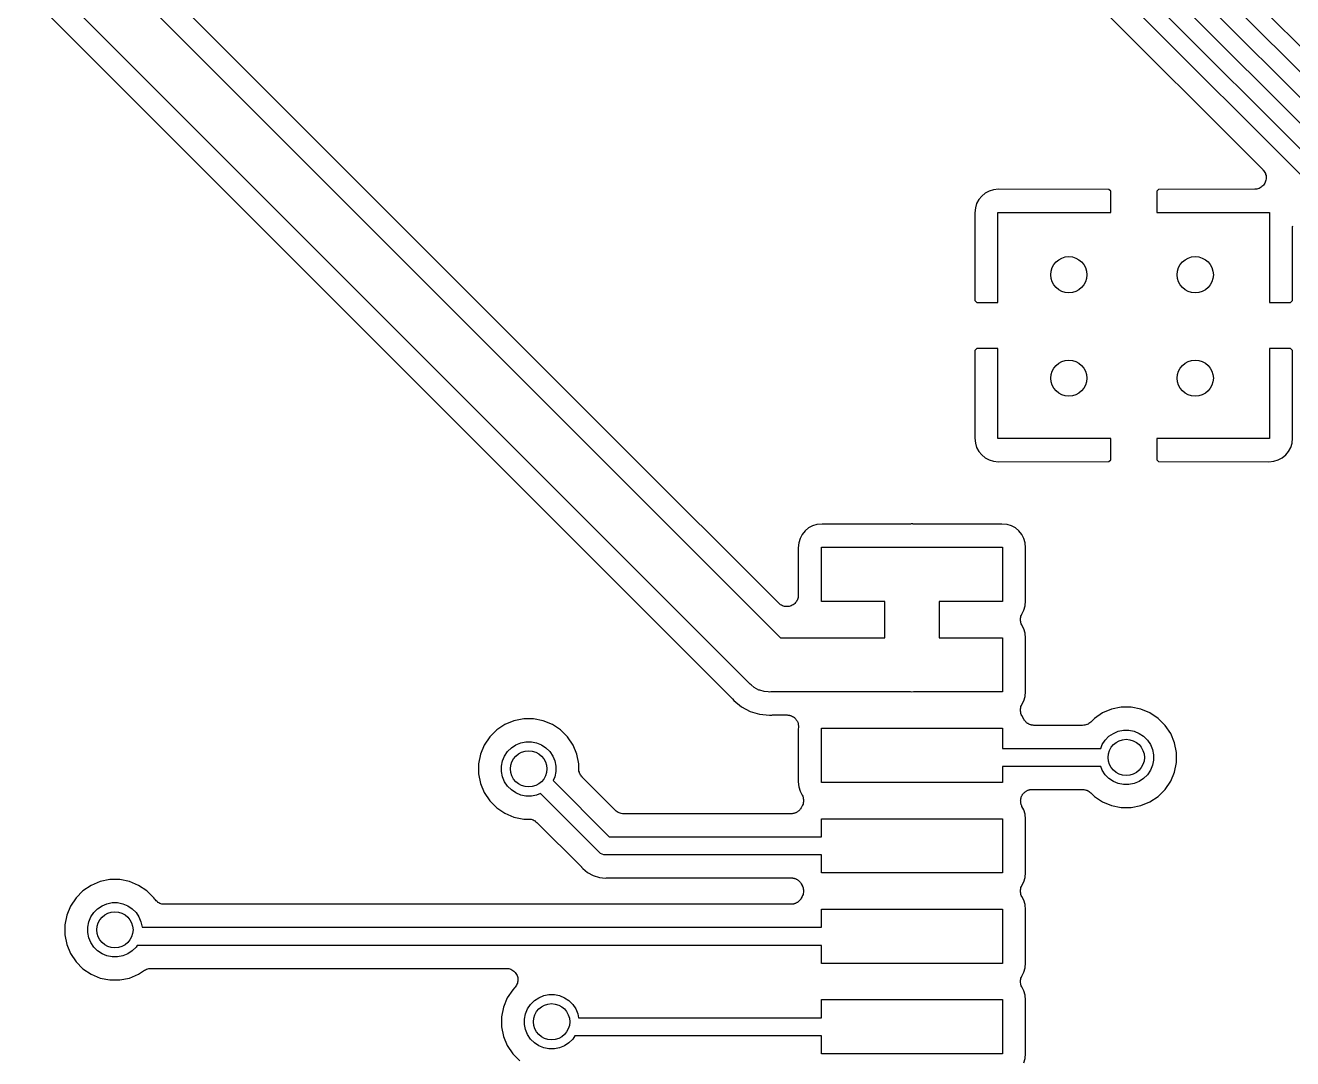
# Model space of a CAD drawing. Extents: x 49 to 143, y -158 to -38.
# Drawn here: x 102.39 to 116.39, y -92.1 to -80.68 of the extents above; entities that cross this region are included whole.
import ezdxf

# ---------------------------------------------------------------- set-up
doc = ezdxf.new("R2010")
doc.units = 0
doc.layers.add('BLACK', color=7, linetype='CONTINUOUS')

msp = doc.modelspace()

# ---------------------------------------------------------------- linework, layer by layer
at = {"layer": 'BLACK', "linetype": 'CONTINUOUS'}
for p, q in [((94.4194, -58.8608), (118.304, -82.7457)), ((118.137, -82.8613), (94.3037, -59.028)), ((95.1237, -60.1308), (117.669, -82.6764)), ((117.502, -82.792), (95.008, -60.298)), ((95.828, -61.4008), (117.161, -82.7341)), ((116.994, -82.8497), (95.7123, -61.568)), ((95.6443, -61.8592), (116.063, -82.2776)), ((106.483, -82.8397), (89.9504, -66.3069)), ((89.7576, -66.4733), (110.734, -87.45)), ((110.387, -87.9517), (89.4107, -66.975)), ((89.3427, -67.2662), (110.195, -88.1181)), ((116.063, -82.2776), (116.064, -82.2784)), ((116.064, -82.2784), (116.064, -82.2784)), ((116.064, -82.2784), (116.064, -82.2784)), ((116.064, -82.2784), (116.064, -82.2789)), ((116.064, -82.2789), (116.072, -82.2884)), ((116.072, -82.2884), (116.079, -82.2977)), ((116.079, -82.2977), (116.079, -82.298)), ((116.079, -82.298), (116.079, -82.2982)), ((116.079, -82.2982), (116.085, -82.3091)), ((116.085, -82.3091), (116.091, -82.3196)), ((116.091, -82.3196), (116.091, -82.3199)), ((116.091, -82.3199), (116.091, -82.3202)), ((116.091, -82.3202), (116.094, -82.332)), ((116.094, -82.332), (116.098, -82.3434)), ((116.098, -82.3434), (116.098, -82.3437)), ((116.098, -82.3437), (116.098, -82.344)), ((116.098, -82.344), (116.099, -82.3562)), ((116.021, -82.485), (116.009, -82.4885)), ((116.032, -82.4791), (116.021, -82.4847)), ((116.021, -82.4847), (116.021, -82.4848)), ((116.021, -82.4848), (116.021, -82.485)), ((116.043, -82.4734), (116.032, -82.4791)), ((116.053, -82.4654), (116.043, -82.4731)), ((116.043, -82.4731), (116.043, -82.4732)), ((116.043, -82.4732), (116.043, -82.4734)), ((116.062, -82.4578), (116.053, -82.4654)), ((116.063, -82.4574), (116.062, -82.4576)), ((116.062, -82.4576), (116.062, -82.4578)), ((116.07, -82.4481), (116.063, -82.4574)), ((116.078, -82.4388), (116.07, -82.4481)), ((116.084, -82.4276), (116.078, -82.4383)), ((116.078, -82.4383), (116.078, -82.4385)), ((116.078, -82.4385), (116.078, -82.4388)), ((116.09, -82.417), (116.084, -82.4276)), ((116.094, -82.4049), (116.09, -82.4164)), ((116.09, -82.4164), (116.09, -82.4167)), ((116.09, -82.4167), (116.09, -82.417)), ((116.097, -82.3934), (116.094, -82.4049)), ((116.099, -82.3808), (116.097, -82.3927)), ((116.097, -82.3927), (116.097, -82.393)), ((116.097, -82.393), (116.097, -82.3934)), ((116.099, -82.3562), (116.1, -82.3681)), ((116.1, -82.3687), (116.099, -82.3808)), ((116.1, -82.3681), (116.1, -82.3684)), ((116.1, -82.3684), (116.1, -82.3687)), ((112.924, -82.6082), (112.9, -82.6523)), ((112.956, -82.5695), (112.924, -82.6082)), ((112.994, -82.5378), (112.956, -82.5695)), ((113.038, -82.5142), (112.994, -82.5378)), ((113.086, -82.4997), (113.038, -82.5142)), ((113.142, -82.4942), (113.086, -82.4997)), ((114.361, -82.4959), (113.142, -82.4942)), ((114.382, -82.5169), (114.361, -82.4959)), ((114.382, -82.75), (114.382, -82.5169)), ((114.911, -82.4959), (114.89, -82.5169)), ((114.89, -82.5169), (114.89, -82.75)), ((115.973, -82.4944), (114.911, -82.4959)), ((115.985, -82.4932), (115.973, -82.4944)), ((115.997, -82.4921), (115.985, -82.4932)), ((115.998, -82.4919), (115.997, -82.492)), ((115.997, -82.492), (115.997, -82.4921)), ((116.009, -82.4885), (115.998, -82.4919)), ((112.886, -82.7002), (112.88, -82.7561)), ((112.88, -82.7561), (112.882, -83.725)), ((112.9, -82.6523), (112.886, -82.7002)), ((113.136, -83.746), (113.136, -82.75)), ((113.136, -82.75), (114.382, -82.75)), ((114.89, -82.75), (116.136, -82.75)), ((116.136, -82.75), (116.136, -83.746)), ((106.483, -82.8398), (106.483, -82.8397)), ((108.983, -85.3397), (106.483, -82.8398)), ((116.392, -82.911), (116.393, -82.899)), ((116.39, -83.725), (116.392, -82.9128)), ((116.392, -82.9117), (116.392, -82.911)), ((116.392, -82.9128), (116.392, -82.9117)), ((116.392, -82.9117), (116.392, -82.9117)), ((116.392, -82.9117), (116.392, -82.9117)), ((112.882, -83.725), (112.903, -83.746)), ((112.903, -83.746), (113.136, -83.746)), ((116.136, -83.746), (116.369, -83.746)), ((116.369, -83.746), (116.39, -83.725)), ((112.882, -84.2749), (112.88, -85.2439)), ((112.903, -84.254), (112.882, -84.2749)), ((113.136, -84.254), (112.903, -84.254)), ((113.136, -85.25), (113.136, -84.254)), ((116.136, -84.254), (116.136, -85.25)), ((116.369, -84.254), (116.136, -84.254)), ((116.39, -84.2749), (116.369, -84.254)), ((116.392, -85.2439), (116.39, -84.2749)), ((112.88, -85.2439), (112.886, -85.2998)), ((114.382, -85.25), (113.136, -85.25)), ((114.382, -85.4831), (114.382, -85.25)), ((116.136, -85.25), (114.89, -85.25)), ((114.89, -85.25), (114.89, -85.4831)), ((116.386, -85.2998), (116.392, -85.2439)), ((108.983, -85.3398), (108.983, -85.3397)), ((110.713, -87.0699), (108.983, -85.3398)), ((112.886, -85.2998), (112.9, -85.3477)), ((112.9, -85.3477), (112.924, -85.3918)), ((112.924, -85.3918), (112.956, -85.4305)), ((116.316, -85.4305), (116.348, -85.3918)), ((116.348, -85.3918), (116.372, -85.3477)), ((116.372, -85.3477), (116.386, -85.2998)), ((112.956, -85.4305), (112.994, -85.4622)), ((112.994, -85.4622), (113.038, -85.4858)), ((113.038, -85.4858), (113.086, -85.5003)), ((113.086, -85.5003), (113.142, -85.5058)), ((113.142, -85.5058), (114.361, -85.5041)), ((114.361, -85.5041), (114.382, -85.4831)), ((114.89, -85.4831), (114.911, -85.5041)), ((114.911, -85.5041), (116.13, -85.5058)), ((116.13, -85.5058), (116.186, -85.5003)), ((116.186, -85.5003), (116.234, -85.4858)), ((116.234, -85.4858), (116.278, -85.4622)), ((116.278, -85.4622), (116.316, -85.4305)), ((111.044, -86.2378), (111.006, -86.2695)), ((111.088, -86.2142), (111.044, -86.2378)), ((111.136, -86.1997), (111.088, -86.2142)), ((111.192, -86.1942), (111.136, -86.1997)), ((112.171, -86.1942), (111.192, -86.1942)), ((112.177, -86.1936), (112.171, -86.1942)), ((112.182, -86.1937), (112.177, -86.1936)), ((112.184, -86.1935), (112.182, -86.1937)), ((112.186, -86.1933), (112.184, -86.1935)), ((112.188, -86.1935), (112.186, -86.1933)), ((112.194, -86.1935), (112.188, -86.1935)), ((112.199, -86.1941), (112.194, -86.1935)), ((112.201, -86.1942), (112.199, -86.1941)), ((113.18, -86.1942), (112.201, -86.1942)), ((113.236, -86.1997), (113.18, -86.1942)), ((113.284, -86.2142), (113.236, -86.1997)), ((113.328, -86.2378), (113.284, -86.2142)), ((113.366, -86.2695), (113.328, -86.2378)), ((110.936, -86.4002), (110.93, -86.4562)), ((110.95, -86.3523), (110.936, -86.4002)), ((110.974, -86.3082), (110.95, -86.3523)), ((111.006, -86.2695), (110.974, -86.3082)), ((113.398, -86.3082), (113.366, -86.2695)), ((113.422, -86.3523), (113.398, -86.3082)), ((113.436, -86.4002), (113.422, -86.3523)), ((113.442, -86.4562), (113.436, -86.4002)), ((110.93, -86.4562), (110.93, -86.9801)), ((111.186, -87.05), (111.186, -86.45)), ((111.186, -86.45), (112.171, -86.45)), ((112.171, -86.45), (112.186, -86.4485)), ((112.186, -86.4485), (112.201, -86.45)), ((112.201, -86.45), (113.186, -86.45)), ((113.186, -86.45), (113.186, -87.05)), ((113.442, -87.0438), (113.442, -86.4562)), ((110.723, -87.0776), (110.713, -87.0699)), ((110.732, -87.0854), (110.723, -87.0776)), ((110.732, -87.0855), (110.732, -87.0854)), ((110.733, -87.0856), (110.732, -87.0855)), ((110.743, -87.0913), (110.733, -87.0856)), ((110.754, -87.0972), (110.743, -87.0913)), ((110.754, -87.0973), (110.754, -87.0972)), ((110.754, -87.0972), (110.754, -87.0972)), ((110.766, -87.1009), (110.754, -87.0973)), ((110.778, -87.1045), (110.766, -87.1009)), ((110.778, -87.1046), (110.778, -87.1045)), ((110.778, -87.1045), (110.778, -87.1045)), ((110.79, -87.1058), (110.778, -87.1046)), ((110.802, -87.1071), (110.79, -87.1058)), ((110.815, -87.1059), (110.803, -87.1071)), ((110.827, -87.1048), (110.815, -87.1059)), ((110.839, -87.1012), (110.827, -87.1047)), ((110.827, -87.1047), (110.827, -87.1048)), ((110.827, -87.1048), (110.827, -87.1048)), ((110.851, -87.0978), (110.839, -87.1012)), ((110.862, -87.0919), (110.851, -87.0977)), ((110.851, -87.0977), (110.851, -87.0977)), ((110.851, -87.0977), (110.851, -87.0978)), ((110.873, -87.0863), (110.862, -87.0919)), ((110.883, -87.0784), (110.873, -87.0861)), ((110.873, -87.0861), (110.873, -87.0862)), ((110.873, -87.0862), (110.873, -87.0863)), ((110.892, -87.0708), (110.883, -87.0784)), ((110.9, -87.0611), (110.892, -87.0705)), ((110.892, -87.0705), (110.892, -87.0706)), ((110.892, -87.0706), (110.892, -87.0708)), ((110.908, -87.0518), (110.9, -87.0611)), ((110.914, -87.0406), (110.908, -87.0515)), ((110.908, -87.0515), (110.908, -87.0516)), ((110.908, -87.0516), (110.908, -87.0518)), ((110.92, -87.0301), (110.914, -87.0406)), ((110.924, -87.018), (110.92, -87.0297)), ((110.92, -87.0297), (110.92, -87.0299)), ((110.92, -87.0299), (110.92, -87.0301)), ((110.927, -87.0065), (110.924, -87.018)), ((110.929, -86.9939), (110.927, -87.006)), ((110.927, -87.006), (110.927, -87.0063)), ((110.927, -87.0063), (110.927, -87.0065)), ((110.93, -86.9819), (110.929, -86.9939)), ((110.93, -86.9801), (110.93, -86.9814)), ((110.93, -86.9814), (110.93, -86.9814)), ((110.93, -86.9814), (110.93, -86.9814)), ((110.93, -86.9814), (110.93, -86.9819)), ((111.886, -87.05), (111.186, -87.05)), ((111.886, -87.45), (111.886, -87.05)), ((113.186, -87.05), (112.486, -87.05)), ((112.486, -87.05), (112.486, -87.45)), ((113.422, -87.1477), (113.436, -87.0998)), ((113.436, -87.0998), (113.442, -87.0438)), ((110.803, -87.1071), (110.802, -87.1071)), ((110.802, -87.1071), (110.802, -87.1071)), ((113.385, -87.2361), (113.387, -87.2246)), ((113.385, -87.2367), (113.385, -87.2361)), ((113.385, -87.2373), (113.385, -87.2367)), ((113.385, -87.2491), (113.385, -87.2373)), ((113.387, -87.2246), (113.39, -87.213)), ((113.39, -87.2119), (113.395, -87.201)), ((113.39, -87.2125), (113.39, -87.2119)), ((113.39, -87.213), (113.39, -87.2125)), ((113.395, -87.201), (113.399, -87.1901)), ((113.399, -87.1901), (113.422, -87.1477)), ((113.385, -87.2609), (113.385, -87.2491)), ((113.385, -87.2615), (113.385, -87.2609)), ((113.385, -87.2621), (113.385, -87.2615)), ((113.387, -87.2737), (113.385, -87.2621)), ((113.389, -87.2853), (113.387, -87.2737)), ((113.389, -87.2858), (113.389, -87.2853)), ((113.389, -87.2864), (113.389, -87.2858)), ((113.394, -87.2974), (113.389, -87.2864)), ((113.398, -87.3083), (113.394, -87.2974)), ((113.399, -87.3093), (113.398, -87.3083)), ((113.399, -87.3094), (113.399, -87.3093)), ((113.399, -87.3099), (113.399, -87.3094)), ((113.399, -87.3094), (113.399, -87.3094)), ((113.422, -87.3523), (113.399, -87.3099)), ((113.436, -87.4002), (113.422, -87.3523)), ((110.734, -87.45), (111.886, -87.45)), ((112.486, -87.45), (113.186, -87.45)), ((113.186, -87.45), (113.186, -88.05)), ((113.442, -87.4562), (113.436, -87.4002)), ((113.442, -88.0438), (113.442, -87.4562)), ((110.397, -87.9632), (110.387, -87.9517)), ((110.408, -87.9725), (110.397, -87.9632)), ((110.443, -88.0006), (110.408, -87.9725)), ((110.495, -88.0285), (110.443, -88.0006)), ((110.506, -88.0318), (110.495, -88.0285)), ((110.551, -88.0457), (110.506, -88.0318)), ((110.595, -88.05), (110.551, -88.0457)), ((110.61, -88.0515), (110.595, -88.05)), ((110.595, -88.05), (110.595, -88.05)), ((110.625, -88.05), (110.61, -88.0515)), ((112.171, -88.05), (110.625, -88.05)), ((112.186, -88.0515), (112.171, -88.05)), ((112.201, -88.05), (112.186, -88.0515)), ((113.186, -88.05), (112.201, -88.05)), ((113.436, -88.0998), (113.442, -88.0438)), ((110.195, -88.1181), (110.196, -88.1193)), ((110.196, -88.1193), (110.199, -88.1235)), ((110.199, -88.1235), (110.203, -88.1273)), ((110.203, -88.1273), (110.216, -88.1436)), ((110.216, -88.1436), (110.301, -88.2129)), ((110.301, -88.2129), (110.397, -88.2643)), ((113.385, -88.2361), (113.387, -88.2246)), ((113.387, -88.2246), (113.39, -88.213)), ((113.39, -88.2119), (113.395, -88.201)), ((113.39, -88.2125), (113.39, -88.2119)), ((113.39, -88.213), (113.39, -88.2125)), ((113.395, -88.201), (113.399, -88.1901)), ((113.399, -88.1901), (113.422, -88.1477)), ((113.422, -88.1477), (113.436, -88.0998)), ((114.499, -88.219), (114.392, -88.2403)), ((114.609, -88.219), (114.499, -88.219)), ((114.716, -88.2403), (114.609, -88.219)), ((107.788, -88.3673), (107.688, -88.4091)), ((107.895, -88.346), (107.788, -88.3673)), ((108.005, -88.346), (107.895, -88.346)), ((108.112, -88.3673), (108.005, -88.346)), ((108.212, -88.4091), (108.112, -88.3673)), ((110.397, -88.2643), (110.501, -88.296)), ((110.501, -88.296), (110.61, -88.3067)), ((110.61, -88.3067), (110.631, -88.3046)), ((110.631, -88.3046), (110.633, -88.3045)), ((110.633, -88.3045), (110.638, -88.3045)), ((110.638, -88.3045), (110.643, -88.304)), ((110.643, -88.304), (110.805, -88.304)), ((110.805, -88.304), (110.807, -88.304)), ((110.807, -88.304), (110.813, -88.3047)), ((110.813, -88.3047), (110.818, -88.3047)), ((110.818, -88.3047), (110.825, -88.306)), ((110.825, -88.306), (110.831, -88.3068)), ((110.831, -88.3068), (110.837, -88.3085)), ((110.837, -88.3085), (110.843, -88.3097)), ((110.843, -88.3097), (110.849, -88.3123)), ((110.849, -88.3123), (110.855, -88.3143)), ((110.855, -88.3143), (110.86, -88.3171)), ((110.86, -88.3171), (110.865, -88.3193)), ((110.865, -88.3193), (110.871, -88.323)), ((110.871, -88.323), (110.877, -88.3262)), ((110.877, -88.3262), (110.881, -88.3299)), ((110.881, -88.3299), (110.886, -88.3332)), ((110.886, -88.3332), (110.891, -88.3379)), ((110.891, -88.3379), (110.896, -88.3421)), ((110.896, -88.3421), (110.899, -88.3467)), ((110.899, -88.3467), (110.903, -88.3508)), ((110.903, -88.3508), (110.907, -88.3563)), ((110.907, -88.3563), (110.911, -88.3615)), ((110.911, -88.3615), (110.914, -88.3666)), ((110.914, -88.3666), (110.917, -88.3714)), ((113.385, -88.2367), (113.385, -88.2361)), ((113.385, -88.2373), (113.385, -88.2367)), ((113.385, -88.2491), (113.385, -88.2373)), ((113.385, -88.2609), (113.385, -88.2491)), ((113.385, -88.2615), (113.385, -88.2609)), ((113.385, -88.2621), (113.385, -88.2615)), ((113.387, -88.2737), (113.385, -88.2621)), ((113.389, -88.2853), (113.387, -88.2737)), ((113.389, -88.2858), (113.389, -88.2853)), ((113.389, -88.2864), (113.389, -88.2858)), ((113.394, -88.2973), (113.389, -88.2864)), ((113.398, -88.3083), (113.394, -88.2973)), ((113.399, -88.3093), (113.398, -88.3083)), ((113.399, -88.3094), (113.399, -88.3093)), ((113.399, -88.3099), (113.399, -88.3094)), ((113.399, -88.3094), (113.399, -88.3094)), ((113.422, -88.3519), (113.399, -88.3099)), ((113.425, -88.3565), (113.422, -88.3519)), ((113.427, -88.3615), (113.425, -88.3565)), ((113.432, -88.3668), (113.427, -88.3615)), ((113.435, -88.3725), (113.432, -88.3668)), ((114.201, -88.3427), (114.162, -88.3818)), ((114.292, -88.2821), (114.201, -88.3427)), ((114.392, -88.2403), (114.292, -88.2821)), ((114.816, -88.2821), (114.716, -88.2403)), ((114.907, -88.3427), (114.816, -88.2821)), ((114.984, -88.4198), (114.907, -88.3427)), ((107.597, -88.4697), (107.52, -88.5468)), ((107.688, -88.4091), (107.597, -88.4697)), ((108.303, -88.4697), (108.212, -88.4091)), ((108.38, -88.5468), (108.303, -88.4697)), ((110.917, -88.3714), (110.92, -88.3776)), ((110.92, -88.3776), (110.923, -88.3834)), ((110.923, -88.3834), (110.924, -88.389)), ((110.924, -88.389), (110.927, -88.3943)), ((110.927, -88.3943), (110.928, -88.4009)), ((110.928, -88.4009), (110.93, -88.4072)), ((110.93, -88.4072), (110.93, -88.413)), ((110.93, -88.413), (110.931, -88.4187)), ((110.931, -88.4434), (110.93, -88.4562)), ((110.93, -88.4562), (110.93, -89.0438)), ((110.931, -88.4187), (110.931, -88.4253)), ((110.931, -88.4253), (110.932, -88.4319)), ((110.932, -88.4319), (110.931, -88.4376)), ((110.931, -88.4376), (110.931, -88.4434)), ((111.186, -89.05), (111.186, -88.45)), ((111.186, -88.45), (113.186, -88.45)), ((113.186, -88.45), (113.186, -88.673)), ((113.439, -88.3765), (113.435, -88.3725)), ((113.443, -88.3809), (113.439, -88.3765)), ((113.448, -88.3852), (113.443, -88.3809)), ((113.453, -88.39), (113.448, -88.3852)), ((113.457, -88.3932), (113.453, -88.39)), ((113.462, -88.3968), (113.457, -88.3932)), ((113.468, -88.4001), (113.462, -88.3968)), ((113.473, -88.4038), (113.468, -88.4001)), ((113.479, -88.406), (113.473, -88.4038)), ((113.484, -88.4087), (113.479, -88.406)), ((113.49, -88.4108), (113.484, -88.4087)), ((113.496, -88.4134), (113.49, -88.4108)), ((113.502, -88.4145), (113.496, -88.4134)), ((113.507, -88.4162), (113.502, -88.4145)), ((113.514, -88.417), (113.507, -88.4162)), ((113.521, -88.4183), (113.514, -88.417)), ((113.526, -88.4184), (113.521, -88.4183)), ((113.532, -88.419), (113.526, -88.4184)), ((113.534, -88.419), (113.532, -88.419)), ((114.072, -88.419), (113.534, -88.419)), ((114.084, -88.4179), (114.072, -88.419)), ((114.095, -88.4168), (114.084, -88.4179)), ((114.096, -88.4166), (114.095, -88.4168)), ((114.097, -88.4166), (114.096, -88.4166)), ((114.108, -88.4132), (114.097, -88.4166)), ((114.119, -88.4099), (114.108, -88.4132)), ((114.12, -88.4096), (114.119, -88.4099)), ((114.131, -88.4039), (114.12, -88.4094)), ((114.12, -88.4094), (114.12, -88.4096)), ((114.141, -88.3985), (114.131, -88.4039)), ((114.142, -88.3981), (114.141, -88.3985)), ((114.151, -88.3904), (114.142, -88.3978)), ((114.142, -88.3978), (114.142, -88.3981)), ((114.16, -88.383), (114.151, -88.3904)), ((114.161, -88.3821), (114.16, -88.383)), ((114.162, -88.3818), (114.161, -88.3821)), ((114.161, -88.3821), (114.161, -88.3821)), ((114.161, -88.3821), (114.161, -88.3821)), ((114.363, -88.54), (114.412, -88.5071)), ((114.412, -88.5071), (114.466, -88.4845)), ((114.466, -88.4845), (114.524, -88.473)), ((114.524, -88.473), (114.584, -88.473)), ((114.584, -88.473), (114.642, -88.4845)), ((114.642, -88.4845), (114.696, -88.5071)), ((114.696, -88.5071), (114.745, -88.54)), ((115.045, -88.5106), (114.984, -88.4198)), ((107.459, -88.6376), (107.417, -88.7384)), ((107.52, -88.5468), (107.459, -88.6376)), ((107.759, -88.667), (107.808, -88.6341)), ((107.808, -88.6341), (107.862, -88.6115)), ((107.862, -88.6115), (107.92, -88.6)), ((107.92, -88.6), (107.98, -88.6)), ((107.98, -88.6), (108.038, -88.6115)), ((108.038, -88.6115), (108.092, -88.6341)), ((108.092, -88.6341), (108.141, -88.667)), ((108.441, -88.6376), (108.38, -88.5468)), ((108.483, -88.7384), (108.441, -88.6376)), ((114.271, -88.673), (114.288, -88.6309)), ((114.288, -88.6309), (114.321, -88.5818)), ((114.321, -88.5818), (114.363, -88.54)), ((114.745, -88.54), (114.787, -88.5818)), ((114.787, -88.5818), (114.82, -88.6309)), ((114.82, -88.6309), (114.842, -88.6855)), ((115.087, -88.6114), (115.045, -88.5106)), ((115.108, -88.7184), (115.087, -88.6114)), ((107.417, -88.7384), (107.396, -88.8454)), ((107.662, -88.8125), (107.684, -88.7579)), ((107.684, -88.7579), (107.717, -88.7088)), ((107.717, -88.7088), (107.759, -88.667)), ((108.141, -88.667), (108.183, -88.7088)), ((108.183, -88.7088), (108.216, -88.7579)), ((108.216, -88.7579), (108.238, -88.8125)), ((108.504, -88.8454), (108.483, -88.7384)), ((113.186, -88.673), (114.271, -88.673)), ((114.842, -88.6855), (114.854, -88.7435)), ((114.854, -88.7435), (114.854, -88.8025)), ((115.108, -88.8276), (115.108, -88.7184)), ((107.396, -88.8454), (107.396, -88.9546)), ((107.65, -88.8705), (107.662, -88.8125)), ((107.65, -88.9295), (107.65, -88.8705)), ((108.238, -88.8125), (108.25, -88.8705)), ((108.25, -88.8705), (108.25, -88.9295)), ((108.504, -88.9008), (108.504, -88.8454)), ((108.505, -88.9124), (108.504, -88.9008)), ((108.506, -88.9241), (108.505, -88.9124)), ((108.506, -88.9248), (108.506, -88.9241)), ((108.506, -88.9254), (108.506, -88.9248)), ((108.51, -88.9366), (108.506, -88.9254)), ((114.271, -88.873), (113.186, -88.873)), ((113.186, -88.873), (113.186, -89.05)), ((114.288, -88.9151), (114.271, -88.873)), ((114.321, -88.9642), (114.288, -88.9151)), ((114.82, -88.9151), (114.787, -88.9642)), ((114.842, -88.8605), (114.82, -88.9151)), ((114.854, -88.8025), (114.842, -88.8605)), ((115.087, -88.9346), (115.108, -88.8276)), ((107.396, -88.9546), (107.417, -89.0616)), ((107.417, -89.0616), (107.459, -89.1624)), ((107.662, -88.9875), (107.65, -88.9295)), ((107.684, -89.0421), (107.662, -88.9875)), ((107.717, -89.0912), (107.684, -89.0421)), ((108.238, -88.9875), (108.221, -89.0296)), ((108.221, -89.0296), (108.841, -89.65)), ((108.25, -88.9295), (108.238, -88.9875)), ((108.513, -88.9479), (108.51, -88.9366)), ((108.513, -88.9485), (108.513, -88.9479)), ((108.514, -88.9492), (108.513, -88.9485)), ((108.519, -88.9595), (108.514, -88.9492)), ((108.524, -88.9699), (108.519, -88.9595)), ((108.525, -88.9705), (108.524, -88.9699)), ((108.525, -88.971), (108.525, -88.9705)), ((108.533, -88.9801), (108.525, -88.971)), ((108.54, -88.9893), (108.533, -88.9801)), ((108.541, -88.9902), (108.54, -88.9893)), ((108.541, -88.9903), (108.541, -88.9902)), ((108.541, -88.9906), (108.541, -88.9903)), ((108.541, -88.9903), (108.541, -88.9903)), ((108.909, -89.3588), (108.541, -88.9906)), ((110.93, -89.0438), (110.936, -89.0998)), ((113.186, -89.05), (111.186, -89.05)), ((114.363, -89.006), (114.321, -88.9642)), ((114.412, -89.0389), (114.363, -89.006)), ((114.466, -89.0615), (114.412, -89.0389)), ((114.524, -89.073), (114.466, -89.0615)), ((114.642, -89.0615), (114.584, -89.073)), ((114.696, -89.0389), (114.642, -89.0615)), ((114.745, -89.006), (114.696, -89.0389)), ((114.787, -88.9642), (114.745, -89.006)), ((114.984, -89.1262), (115.045, -89.0354)), ((115.045, -89.0354), (115.087, -88.9346)), ((107.459, -89.1624), (107.52, -89.2532)), ((107.759, -89.133), (107.717, -89.0912)), ((107.808, -89.1659), (107.759, -89.133)), ((107.862, -89.1885), (107.808, -89.1659)), ((107.92, -89.2), (107.862, -89.1885)), ((107.98, -89.2), (107.92, -89.2)), ((108.038, -89.1885), (107.98, -89.2)), ((108.08, -89.171), (108.038, -89.1885)), ((108.726, -89.8172), (108.08, -89.171)), ((110.936, -89.0998), (110.95, -89.1477)), ((110.95, -89.1477), (110.973, -89.1901)), ((110.973, -89.1901), (110.973, -89.1906)), ((110.973, -89.1906), (110.973, -89.1906)), ((110.973, -89.1906), (110.973, -89.1907)), ((110.973, -89.1907), (110.974, -89.1917)), ((110.974, -89.1917), (110.978, -89.2026)), ((110.978, -89.2026), (110.983, -89.2136)), ((113.394, -89.2104), (113.396, -89.2048)), ((113.396, -89.2048), (113.399, -89.1991)), ((113.399, -89.1991), (113.402, -89.1931)), ((113.402, -89.1931), (113.405, -89.1882)), ((113.405, -89.1882), (113.408, -89.183)), ((113.408, -89.183), (113.412, -89.178)), ((113.412, -89.178), (113.416, -89.1726)), ((113.416, -89.1726), (113.42, -89.1684)), ((113.42, -89.1684), (113.424, -89.1639)), ((113.424, -89.1639), (113.429, -89.1598)), ((113.429, -89.1598), (113.433, -89.1552)), ((113.433, -89.1552), (113.438, -89.152)), ((113.438, -89.152), (113.443, -89.1482)), ((113.443, -89.1482), (113.449, -89.1452)), ((113.449, -89.1452), (113.454, -89.1416)), ((113.454, -89.1416), (113.46, -89.1394)), ((113.46, -89.1394), (113.465, -89.1366)), ((113.465, -89.1366), (113.471, -89.1347)), ((113.471, -89.1347), (113.477, -89.1322)), ((113.477, -89.1322), (113.483, -89.1311)), ((113.483, -89.1311), (113.489, -89.1294)), ((113.489, -89.1294), (113.495, -89.1288)), ((113.495, -89.1288), (113.501, -89.1275)), ((113.501, -89.1275), (113.507, -89.1276)), ((113.507, -89.1276), (113.513, -89.127)), ((113.513, -89.127), (114.072, -89.127)), ((114.072, -89.127), (114.072, -89.127)), ((114.072, -89.127), (114.072, -89.127)), ((114.072, -89.127), (114.072, -89.127)), ((114.072, -89.127), (114.074, -89.127)), ((114.074, -89.127), (114.085, -89.1283)), ((114.085, -89.1283), (114.097, -89.1295)), ((114.097, -89.1295), (114.098, -89.1297)), ((114.098, -89.1297), (114.098, -89.1298)), ((114.098, -89.1298), (114.11, -89.1333)), ((114.11, -89.1333), (114.121, -89.1368)), ((114.121, -89.1368), (114.121, -89.1371)), ((114.121, -89.1371), (114.122, -89.1373)), ((114.122, -89.1373), (114.132, -89.1429)), ((114.132, -89.1429), (114.143, -89.1485)), ((114.143, -89.1485), (114.143, -89.1489)), ((114.143, -89.1489), (114.144, -89.1492)), ((114.144, -89.1492), (114.153, -89.1567)), ((114.153, -89.1567), (114.162, -89.1642)), ((114.162, -89.1642), (114.201, -89.2033)), ((114.201, -89.2033), (114.292, -89.2639)), ((114.584, -89.073), (114.524, -89.073)), ((114.816, -89.2639), (114.907, -89.2033)), ((114.907, -89.2033), (114.984, -89.1262)), ((107.52, -89.2532), (107.597, -89.3303)), ((107.597, -89.3303), (107.688, -89.3909)), ((110.952, -89.3452), (110.948, -89.3508)), ((110.956, -89.34), (110.952, -89.3452)), ((110.959, -89.3351), (110.956, -89.34)), ((110.962, -89.3304), (110.959, -89.3351)), ((110.963, -89.3289), (110.962, -89.3304)), ((110.973, -89.3099), (110.963, -89.3289)), ((110.977, -89.299), (110.973, -89.3099)), ((110.982, -89.2881), (110.977, -89.299)), ((110.985, -89.2754), (110.982, -89.287)), ((110.982, -89.287), (110.982, -89.2875)), ((110.982, -89.2875), (110.982, -89.2881)), ((110.983, -89.2136), (110.983, -89.2142)), ((110.983, -89.2142), (110.983, -89.2147)), ((110.983, -89.2147), (110.985, -89.2263)), ((110.985, -89.2263), (110.987, -89.2379)), ((110.987, -89.2639), (110.985, -89.2754)), ((110.987, -89.2379), (110.987, -89.2385)), ((110.987, -89.2385), (110.987, -89.2391)), ((110.987, -89.2391), (110.987, -89.2509)), ((110.987, -89.2509), (110.987, -89.2627)), ((110.987, -89.2627), (110.987, -89.2633)), ((110.987, -89.2633), (110.987, -89.2639)), ((113.386, -89.2531), (113.387, -89.2466)), ((113.387, -89.259), (113.386, -89.2531)), ((113.387, -89.2401), (113.388, -89.2343)), ((113.387, -89.2466), (113.387, -89.2401)), ((113.387, -89.2649), (113.387, -89.259)), ((113.388, -89.2713), (113.387, -89.2649)), ((113.388, -89.2343), (113.389, -89.2285)), ((113.388, -89.2778), (113.388, -89.2713)), ((113.39, -89.2835), (113.388, -89.2778)), ((113.389, -89.2285), (113.391, -89.2222)), ((113.391, -89.2893), (113.39, -89.2835)), ((113.391, -89.2222), (113.392, -89.2159)), ((113.394, -89.2953), (113.391, -89.2893)), ((113.392, -89.2159), (113.394, -89.2104)), ((113.395, -89.3016), (113.394, -89.2953)), ((113.398, -89.3068), (113.395, -89.3016)), ((113.4, -89.3123), (113.398, -89.3068)), ((113.401, -89.3139), (113.4, -89.3123)), ((113.422, -89.3523), (113.401, -89.3139)), ((114.292, -89.2639), (114.392, -89.3057)), ((114.392, -89.3057), (114.499, -89.327)), ((114.499, -89.327), (114.609, -89.327)), ((114.609, -89.327), (114.716, -89.3057)), ((114.716, -89.3057), (114.816, -89.2639)), ((107.688, -89.3909), (107.788, -89.4327)), ((107.788, -89.4327), (107.895, -89.454)), ((107.895, -89.454), (107.951, -89.454)), ((107.951, -89.454), (107.951, -89.454)), ((107.951, -89.454), (107.951, -89.454)), ((107.951, -89.454), (107.951, -89.454)), ((107.951, -89.454), (107.953, -89.454)), ((107.953, -89.454), (107.964, -89.4553)), ((107.964, -89.4553), (107.976, -89.4565)), ((107.976, -89.4565), (107.977, -89.4567)), ((107.977, -89.4567), (107.977, -89.4568)), ((107.977, -89.4568), (107.988, -89.4603)), ((107.988, -89.4603), (108, -89.4638)), ((108, -89.4638), (108, -89.4641)), ((108, -89.4641), (108.001, -89.4643)), ((108.001, -89.4643), (108.011, -89.4699)), ((108.011, -89.4699), (108.021, -89.4755)), ((108.021, -89.4755), (108.022, -89.4759)), ((108.022, -89.4759), (108.023, -89.4762)), ((108.023, -89.4762), (108.031, -89.4837)), ((108.031, -89.4837), (108.041, -89.4912)), ((108.918, -89.3662), (108.909, -89.3588)), ((108.927, -89.3738), (108.918, -89.3662)), ((108.928, -89.3741), (108.927, -89.3738)), ((108.929, -89.3745), (108.928, -89.3741)), ((108.939, -89.3801), (108.929, -89.3745)), ((108.949, -89.3857), (108.939, -89.3801)), ((108.95, -89.3859), (108.949, -89.3857)), ((108.95, -89.3862), (108.95, -89.3859)), ((108.962, -89.3897), (108.95, -89.3862)), ((108.973, -89.3932), (108.962, -89.3897)), ((108.973, -89.3933), (108.973, -89.3932)), ((108.974, -89.3935), (108.973, -89.3933)), ((108.986, -89.3947), (108.974, -89.3935)), ((108.997, -89.396), (108.986, -89.3947)), ((108.999, -89.396), (108.997, -89.396)), ((110.851, -89.396), (108.999, -89.396)), ((108.999, -89.396), (108.999, -89.396)), ((108.999, -89.396), (108.999, -89.396)), ((108.999, -89.396), (108.999, -89.396)), ((110.856, -89.3954), (110.851, -89.396)), ((110.862, -89.3955), (110.856, -89.3954)), ((110.869, -89.3942), (110.862, -89.3955)), ((110.875, -89.3936), (110.869, -89.3942)), ((110.881, -89.392), (110.875, -89.3936)), ((110.886, -89.3909), (110.881, -89.392)), ((110.893, -89.3884), (110.886, -89.3909)), ((110.899, -89.3864), (110.893, -89.3884)), ((110.904, -89.3838), (110.899, -89.3864)), ((110.909, -89.3817), (110.904, -89.3838)), ((110.915, -89.378), (110.909, -89.3817)), ((110.921, -89.3748), (110.915, -89.378)), ((110.925, -89.3712), (110.921, -89.3748)), ((110.93, -89.3681), (110.925, -89.3712)), ((110.935, -89.3634), (110.93, -89.3681)), ((110.94, -89.3591), (110.935, -89.3634)), ((110.944, -89.3548), (110.94, -89.3591)), ((110.948, -89.3508), (110.944, -89.3548)), ((111.186, -89.65), (111.186, -89.45)), ((111.186, -89.45), (113.186, -89.45)), ((113.186, -89.45), (113.186, -90.05)), ((113.436, -89.4002), (113.422, -89.3523)), ((113.442, -89.4562), (113.436, -89.4002)), ((113.442, -90.0438), (113.442, -89.4562)), ((108.041, -89.4912), (108.533, -89.9836)), ((108.841, -89.65), (111.186, -89.65)), ((108.729, -89.8211), (108.726, -89.8172)), ((108.744, -89.8335), (108.729, -89.8211)), ((108.762, -89.8428), (108.744, -89.8335)), ((108.78, -89.8486), (108.762, -89.8428)), ((108.762, -89.8428), (108.762, -89.8428)), ((108.8, -89.8505), (108.78, -89.8486)), ((108.805, -89.85), (108.8, -89.8505)), ((111.186, -89.85), (108.805, -89.85)), ((111.186, -90.05), (111.186, -89.85)), ((108.533, -89.9836), (108.534, -89.9849)), ((108.534, -89.9849), (108.538, -89.9891)), ((108.538, -89.9891), (108.541, -89.9928)), ((108.541, -89.9928), (108.548, -90.0015)), ((108.548, -90.0015), (108.602, -90.0458)), ((108.602, -90.0458), (108.664, -90.0786)), ((113.436, -90.0998), (113.442, -90.0438)), ((103.116, -90.1871), (103.025, -90.2477)), ((103.216, -90.1453), (103.116, -90.1871)), ((103.323, -90.124), (103.216, -90.1453)), ((103.433, -90.124), (103.323, -90.124)), ((103.54, -90.1453), (103.433, -90.124)), ((103.64, -90.1871), (103.54, -90.1453)), ((103.731, -90.2477), (103.64, -90.1871)), ((108.664, -90.0786), (108.731, -90.0989)), ((108.731, -90.0989), (108.8, -90.1057)), ((108.8, -90.1057), (108.811, -90.1046)), ((108.811, -90.1046), (108.813, -90.1044)), ((108.813, -90.1044), (108.818, -90.1045)), ((108.818, -90.1045), (108.824, -90.104)), ((108.824, -90.104), (110.851, -90.104)), ((110.851, -90.104), (110.853, -90.104)), ((110.853, -90.104), (110.858, -90.1046)), ((110.858, -90.1046), (110.864, -90.1047)), ((110.864, -90.1047), (110.87, -90.106)), ((110.87, -90.106), (110.877, -90.1068)), ((110.877, -90.1068), (110.883, -90.1085)), ((110.883, -90.1085), (110.888, -90.1096)), ((110.888, -90.1096), (110.894, -90.1122)), ((110.894, -90.1122), (110.901, -90.1143)), ((110.901, -90.1143), (110.906, -90.117)), ((110.906, -90.117), (110.911, -90.1192)), ((110.911, -90.1192), (110.917, -90.1229)), ((110.917, -90.1229), (110.922, -90.1262)), ((110.922, -90.1262), (110.927, -90.1298)), ((110.927, -90.1298), (110.931, -90.133)), ((110.931, -90.133), (110.936, -90.1378)), ((110.936, -90.1378), (110.941, -90.1421)), ((110.941, -90.1421), (110.945, -90.1465)), ((110.945, -90.1465), (110.949, -90.1505)), ((110.949, -90.1505), (110.953, -90.1562)), ((110.953, -90.1562), (110.957, -90.1615)), ((110.957, -90.1615), (110.96, -90.1665)), ((110.96, -90.1665), (110.963, -90.1711)), ((110.963, -90.1711), (110.973, -90.1901)), ((113.186, -90.05), (111.186, -90.05)), ((113.399, -90.1901), (113.422, -90.1477)), ((113.422, -90.1477), (113.436, -90.0998)), ((102.948, -90.3248), (102.887, -90.4156)), ((103.025, -90.2477), (102.948, -90.3248)), ((103.808, -90.3248), (103.731, -90.2477)), ((103.818, -90.3396), (103.808, -90.3248)), ((110.973, -90.3099), (110.963, -90.3289)), ((110.973, -90.1901), (110.973, -90.1906)), ((110.973, -90.1906), (110.973, -90.1906)), ((110.973, -90.1906), (110.973, -90.1906)), ((110.973, -90.1906), (110.974, -90.1917)), ((110.977, -90.299), (110.973, -90.3099)), ((110.974, -90.1917), (110.978, -90.2026)), ((110.982, -90.2881), (110.977, -90.299)), ((110.978, -90.2026), (110.983, -90.2136)), ((110.985, -90.2754), (110.982, -90.287)), ((110.982, -90.287), (110.982, -90.2875)), ((110.982, -90.2875), (110.982, -90.2881)), ((110.983, -90.2136), (110.983, -90.2142)), ((110.983, -90.2142), (110.983, -90.2147)), ((110.983, -90.2147), (110.985, -90.2263)), ((110.985, -90.2263), (110.987, -90.2379)), ((110.987, -90.2639), (110.985, -90.2754)), ((110.987, -90.2379), (110.987, -90.2385)), ((110.987, -90.2385), (110.987, -90.2391)), ((110.987, -90.2391), (110.987, -90.2509)), ((110.987, -90.2509), (110.987, -90.2627)), ((110.987, -90.2627), (110.987, -90.2633)), ((110.987, -90.2633), (110.987, -90.2639)), ((113.385, -90.2361), (113.387, -90.2246)), ((113.385, -90.2367), (113.385, -90.2361)), ((113.385, -90.2373), (113.385, -90.2367)), ((113.385, -90.2491), (113.385, -90.2373)), ((113.385, -90.2609), (113.385, -90.2491)), ((113.385, -90.2615), (113.385, -90.2609)), ((113.385, -90.2621), (113.385, -90.2615)), ((113.387, -90.2737), (113.385, -90.2621)), ((113.387, -90.2246), (113.39, -90.213)), ((113.389, -90.2853), (113.387, -90.2737)), ((113.389, -90.2858), (113.389, -90.2853)), ((113.389, -90.2864), (113.389, -90.2858)), ((113.394, -90.2974), (113.389, -90.2864)), ((113.39, -90.2119), (113.395, -90.201)), ((113.39, -90.2125), (113.39, -90.2119)), ((113.39, -90.213), (113.39, -90.2125)), ((113.398, -90.3083), (113.394, -90.2974)), ((113.395, -90.201), (113.399, -90.1901)), ((113.399, -90.3093), (113.398, -90.3083)), ((113.399, -90.3094), (113.399, -90.3093)), ((113.399, -90.3099), (113.399, -90.3094)), ((113.399, -90.3094), (113.399, -90.3094)), ((113.422, -90.3523), (113.399, -90.3099)), ((102.887, -90.4156), (102.845, -90.5164)), ((103.145, -90.4868), (103.187, -90.445)), ((103.187, -90.445), (103.236, -90.4121)), ((103.236, -90.4121), (103.29, -90.3895)), ((103.29, -90.3895), (103.348, -90.378)), ((103.348, -90.378), (103.408, -90.378)), ((103.408, -90.378), (103.466, -90.3895)), ((103.466, -90.3895), (103.52, -90.4121)), ((103.52, -90.4121), (103.569, -90.445)), ((103.569, -90.445), (103.611, -90.4868)), ((103.826, -90.3487), (103.818, -90.3396)), ((103.833, -90.3579), (103.826, -90.3487)), ((103.833, -90.3582), (103.833, -90.3579)), ((103.834, -90.3587), (103.833, -90.3582)), ((103.843, -90.3662), (103.834, -90.3587)), ((103.852, -90.3738), (103.843, -90.3662)), ((103.853, -90.3741), (103.852, -90.3738)), ((103.853, -90.3745), (103.853, -90.3741)), ((103.863, -90.3801), (103.853, -90.3745)), ((103.874, -90.3857), (103.863, -90.3801)), ((103.874, -90.3859), (103.874, -90.3857)), ((103.875, -90.3862), (103.874, -90.3859)), ((103.886, -90.3897), (103.875, -90.3862)), ((103.897, -90.3932), (103.886, -90.3897)), ((103.898, -90.3933), (103.897, -90.3932)), ((103.899, -90.3935), (103.898, -90.3933)), ((103.91, -90.3947), (103.899, -90.3935)), ((103.922, -90.396), (103.91, -90.3947)), ((103.923, -90.396), (103.922, -90.396)), ((103.924, -90.396), (103.923, -90.396)), ((103.923, -90.396), (103.923, -90.396)), ((103.923, -90.396), (103.923, -90.396)), ((110.851, -90.396), (103.924, -90.396)), ((110.856, -90.3954), (110.851, -90.396)), ((110.862, -90.3955), (110.856, -90.3954)), ((110.869, -90.3942), (110.862, -90.3955)), ((110.875, -90.3936), (110.869, -90.3942)), ((110.881, -90.392), (110.875, -90.3936)), ((110.886, -90.3909), (110.881, -90.392)), ((110.893, -90.3884), (110.886, -90.3909)), ((110.899, -90.3864), (110.893, -90.3884)), ((110.904, -90.3838), (110.899, -90.3864)), ((110.909, -90.3817), (110.904, -90.3838)), ((110.915, -90.378), (110.909, -90.3817)), ((110.921, -90.3748), (110.915, -90.378)), ((110.925, -90.3712), (110.921, -90.3748)), ((110.93, -90.3681), (110.925, -90.3712)), ((110.935, -90.3634), (110.93, -90.3681)), ((110.94, -90.3591), (110.935, -90.3634)), ((110.944, -90.3548), (110.94, -90.3591)), ((110.948, -90.3508), (110.944, -90.3548)), ((110.952, -90.3452), (110.948, -90.3508)), ((110.956, -90.34), (110.952, -90.3452)), ((110.959, -90.3351), (110.956, -90.34)), ((110.962, -90.3304), (110.959, -90.3351)), ((110.963, -90.3289), (110.962, -90.3304)), ((111.186, -90.65), (111.186, -90.45)), ((111.186, -90.45), (113.186, -90.45)), ((113.186, -90.45), (113.186, -91.05)), ((113.436, -90.4002), (113.422, -90.3523)), ((113.442, -90.4562), (113.436, -90.4002)), ((113.442, -91.0438), (113.442, -90.4562)), ((102.845, -90.5164), (102.824, -90.6234)), ((103.078, -90.6485), (103.09, -90.5905)), ((103.09, -90.5905), (103.112, -90.5359)), ((103.112, -90.5359), (103.145, -90.4868)), ((103.611, -90.4868), (103.644, -90.5359)), ((103.644, -90.5359), (103.666, -90.5905)), ((103.666, -90.5905), (103.678, -90.6485)), ((102.824, -90.6234), (102.824, -90.7326)), ((102.824, -90.7326), (102.845, -90.8396)), ((103.078, -90.7075), (103.078, -90.6485)), ((103.09, -90.7655), (103.078, -90.7075)), ((103.678, -90.6485), (103.678, -90.65)), ((103.678, -90.65), (111.186, -90.65)), ((102.845, -90.8396), (102.887, -90.9404)), ((103.112, -90.8201), (103.09, -90.7655)), ((103.145, -90.8692), (103.112, -90.8201)), ((103.187, -90.911), (103.145, -90.8692)), ((103.611, -90.8692), (103.569, -90.911)), ((103.624, -90.85), (103.611, -90.8692)), ((111.186, -90.85), (103.624, -90.85)), ((111.186, -91.05), (111.186, -90.85)), ((102.887, -90.9404), (102.948, -91.0312)), ((103.236, -90.9439), (103.187, -90.911)), ((103.29, -90.9665), (103.236, -90.9439)), ((103.348, -90.978), (103.29, -90.9665)), ((103.408, -90.978), (103.348, -90.978)), ((103.466, -90.9665), (103.408, -90.978)), ((103.52, -90.9439), (103.466, -90.9665)), ((103.569, -90.911), (103.52, -90.9439)), ((102.948, -91.0312), (103.025, -91.1083)), ((103.025, -91.1083), (103.116, -91.1689)), ((103.64, -91.1689), (103.706, -91.1254)), ((103.706, -91.1252), (103.707, -91.1244)), ((103.706, -91.1254), (103.706, -91.1252)), ((103.706, -91.1252), (103.706, -91.1252)), ((103.706, -91.1252), (103.706, -91.1252)), ((103.707, -91.1244), (103.717, -91.119)), ((103.717, -91.119), (103.728, -91.1136)), ((103.728, -91.1134), (103.729, -91.113)), ((103.728, -91.1136), (103.728, -91.1134)), ((103.729, -91.113), (103.74, -91.1098)), ((103.74, -91.1098), (103.751, -91.1064)), ((103.751, -91.1064), (103.752, -91.1063)), ((103.752, -91.1063), (103.753, -91.1061)), ((103.753, -91.1061), (103.765, -91.1051)), ((103.765, -91.1051), (103.776, -91.104)), ((103.776, -91.104), (107.704, -91.104)), ((107.704, -91.104), (107.705, -91.104)), ((107.705, -91.104), (107.705, -91.104)), ((107.705, -91.104), (107.705, -91.104)), ((107.705, -91.104), (107.706, -91.104)), ((107.706, -91.104), (107.718, -91.1054)), ((107.718, -91.1054), (107.73, -91.1067)), ((107.73, -91.1067), (107.73, -91.1067)), ((107.73, -91.1067), (107.73, -91.1068)), ((107.73, -91.1068), (107.742, -91.1105)), ((107.742, -91.1105), (107.754, -91.1141)), ((107.754, -91.1141), (107.754, -91.1142)), ((107.754, -91.1142), (107.754, -91.1143)), ((107.754, -91.1143), (107.765, -91.1201)), ((107.765, -91.1201), (107.775, -91.126)), ((107.775, -91.126), (107.775, -91.1261)), ((107.775, -91.1261), (107.776, -91.1262)), ((107.776, -91.1262), (107.785, -91.134)), ((107.785, -91.134), (107.794, -91.1418)), ((107.794, -91.1418), (107.794, -91.142)), ((107.794, -91.142), (107.795, -91.1421)), ((107.795, -91.1421), (107.802, -91.1516)), ((107.802, -91.1516), (107.81, -91.1611)), ((107.81, -91.1611), (107.81, -91.1613)), ((107.81, -91.1613), (107.81, -91.1615)), ((107.81, -91.1615), (107.816, -91.1721)), ((113.186, -91.05), (111.186, -91.05)), ((113.399, -91.1901), (113.422, -91.1477)), ((113.422, -91.1477), (113.436, -91.0998)), ((113.436, -91.0998), (113.442, -91.0438)), ((103.116, -91.1689), (103.216, -91.2107)), ((103.216, -91.2107), (103.323, -91.232)), ((103.323, -91.232), (103.433, -91.232)), ((103.433, -91.232), (103.54, -91.2107)), ((103.54, -91.2107), (103.64, -91.1689)), ((107.809, -91.302), (107.801, -91.3114)), ((107.815, -91.291), (107.809, -91.3016)), ((107.809, -91.3016), (107.809, -91.3018)), ((107.809, -91.3018), (107.809, -91.302)), ((107.821, -91.2802), (107.815, -91.291)), ((107.816, -91.1721), (107.822, -91.183)), ((107.825, -91.2681), (107.821, -91.2798)), ((107.821, -91.2798), (107.821, -91.28)), ((107.821, -91.28), (107.821, -91.2802)), ((107.822, -91.183), (107.822, -91.1832)), ((107.822, -91.1832), (107.822, -91.1834)), ((107.822, -91.1834), (107.825, -91.1949)), ((107.825, -91.1949), (107.829, -91.2068)), ((107.828, -91.2565), (107.825, -91.2681)), ((107.83, -91.2439), (107.828, -91.2561)), ((107.828, -91.2561), (107.828, -91.2563)), ((107.828, -91.2563), (107.828, -91.2565)), ((107.829, -91.2068), (107.829, -91.207)), ((107.829, -91.207), (107.829, -91.2072)), ((107.829, -91.2072), (107.83, -91.2192)), ((107.83, -91.2192), (107.831, -91.2314)), ((107.831, -91.2319), (107.83, -91.2439)), ((107.831, -91.2314), (107.831, -91.2317)), ((107.831, -91.2317), (107.831, -91.2319)), ((113.385, -91.2361), (113.387, -91.2246)), ((113.385, -91.2367), (113.385, -91.2361)), ((113.385, -91.2373), (113.385, -91.2367)), ((113.385, -91.2491), (113.385, -91.2373)), ((113.385, -91.2609), (113.385, -91.2491)), ((113.385, -91.2615), (113.385, -91.2609)), ((113.385, -91.2621), (113.385, -91.2615)), ((113.387, -91.2737), (113.385, -91.2621)), ((113.387, -91.2246), (113.39, -91.213)), ((113.389, -91.2853), (113.387, -91.2737)), ((113.389, -91.2858), (113.389, -91.2853)), ((113.389, -91.2864), (113.389, -91.2858)), ((113.394, -91.2974), (113.389, -91.2864)), ((113.39, -91.2119), (113.395, -91.201)), ((113.39, -91.2125), (113.39, -91.2119)), ((113.39, -91.213), (113.39, -91.2125)), ((113.398, -91.3083), (113.394, -91.2974)), ((113.395, -91.201), (113.399, -91.1901)), ((113.399, -91.3093), (113.398, -91.3083)), ((107.713, -91.4316), (107.671, -91.5324)), ((107.774, -91.3409), (107.713, -91.4316)), ((107.794, -91.3208), (107.774, -91.3409)), ((107.801, -91.3114), (107.794, -91.3208)), ((108.013, -91.461), (108.062, -91.4282)), ((108.062, -91.4282), (108.116, -91.4055)), ((108.116, -91.4055), (108.174, -91.394)), ((108.174, -91.394), (108.234, -91.394)), ((108.234, -91.394), (108.292, -91.4055)), ((108.292, -91.4055), (108.346, -91.4282)), ((108.346, -91.4282), (108.395, -91.461)), ((113.399, -91.3094), (113.399, -91.3093)), ((113.399, -91.3099), (113.399, -91.3094)), ((113.399, -91.3094), (113.399, -91.3094)), ((113.422, -91.3523), (113.399, -91.3099)), ((113.436, -91.4002), (113.422, -91.3523)), ((113.442, -91.4562), (113.436, -91.4002)), ((107.671, -91.5324), (107.65, -91.6394)), ((107.916, -91.6065), (107.938, -91.5519)), ((107.938, -91.5519), (107.971, -91.5028)), ((107.971, -91.5028), (108.013, -91.461)), ((108.395, -91.461), (108.437, -91.5028)), ((108.437, -91.5028), (108.47, -91.5519)), ((108.47, -91.5519), (108.492, -91.6065)), ((111.186, -91.65), (111.186, -91.45)), ((111.186, -91.45), (113.186, -91.45)), ((113.186, -91.45), (113.186, -92.05)), ((113.442, -92.0438), (113.442, -91.4562)), ((107.65, -91.6394), (107.65, -91.7486)), ((107.904, -91.6645), (107.916, -91.6065)), ((107.904, -91.7236), (107.904, -91.6645)), ((107.916, -91.7815), (107.904, -91.7236)), ((108.492, -91.6065), (108.501, -91.65)), ((108.501, -91.65), (111.186, -91.65)), ((107.65, -91.7486), (107.671, -91.8556)), ((107.671, -91.8556), (107.713, -91.9564)), ((107.938, -91.8361), (107.916, -91.7815)), ((107.971, -91.8852), (107.938, -91.8361)), ((108.461, -91.85), (108.437, -91.8852)), ((111.186, -91.85), (108.461, -91.85)), ((111.186, -92.05), (111.186, -91.85)), ((107.713, -91.9564), (107.774, -92.0472)), ((108.013, -91.927), (107.971, -91.8852)), ((108.062, -91.9599), (108.013, -91.927)), ((108.116, -91.9825), (108.062, -91.9599)), ((108.174, -91.994), (108.116, -91.9825)), ((108.234, -91.994), (108.174, -91.994)), ((108.292, -91.9825), (108.234, -91.994)), ((108.346, -91.9599), (108.292, -91.9825)), ((108.395, -91.927), (108.346, -91.9599)), ((108.437, -91.8852), (108.395, -91.927)), ((107.774, -92.0472), (107.851, -92.1243)), ((113.186, -92.05), (111.186, -92.05)), ((113.422, -92.1477), (113.436, -92.0998)), ((113.436, -92.0998), (113.442, -92.0438))]:
    msp.add_line(p, q, dxfattribs=at)
at = {"layer": 'BLACK'}
for centre in [(113.919, -83.439), (115.316, -83.439), (113.919, -84.582), (115.316, -84.582), (114.554, -88.773), (107.95, -88.9), (103.378, -90.678), (108.204, -91.694)]:
    msp.add_circle(centre, 0.2, dxfattribs=at)

doc.saveas('drawing.dxf')
